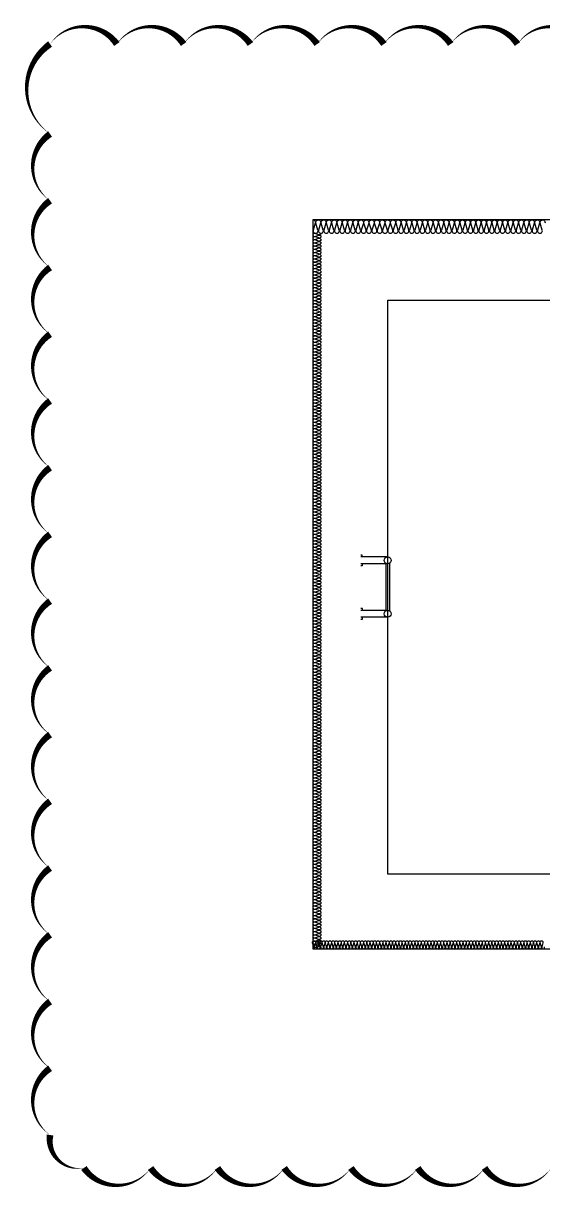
# Model space of a CAD drawing. Header units: millimetres. Extents: x 87841 to 185159, y 39599 to 152003.
# Drawn here: x 168525 to 172414, y 141847 to 150579 of the extents above; entities that cross this region are included whole.
import ezdxf

# ---------------------------------------------------------------- set-up
doc = ezdxf.new("R2010")
doc.units = ezdxf.units.MM
doc.header["$LTSCALE"] = 300
for name, color, linetype in [('ISL', 251, 'Continuous'), ('철제사다리', 6, 'Continuous'), ('트랜치', 8, 'Continuous')]:
    doc.layers.add(name, color=color, linetype=linetype)
doc.layers.add('NOPLOT', color=191, linetype='Continuous', plot=False)

msp = doc.modelspace()

# ---------------------------------------------------------------- linework, layer by layer
at = {"layer": 'ISL', "elevation": 0}
msp.add_lwpolyline([(170693.6, 143645), (177453.6, 143645), (177453.6, 149105), (170693.6, 149105)], close=True, dxfattribs=at)
for points in [[(170693.6, 149105, -0.509267), (170711.3, 149080.8), (170695.9, 149029.3, 1.372593), (170731.3, 149029.3), (170715.9, 149080.8, -0.509267), (170733.6, 149105, -0.509267), (170751.3, 149080.8), (170735.9, 149029.3, 1.372593), (170771.3, 149029.3), (170755.9, 149080.8, -0.509267), (170773.6, 149105, -0.509267), (170791.3, 149080.8), (170775.9, 149029.3, 1.372593), (170811.3, 149029.3), (170795.9, 149080.8, -0.509267), (170813.6, 149105, -0.509267), (170831.3, 149080.8), (170815.9, 149029.3, 1.372593), (170851.3, 149029.3), (170835.9, 149080.8, -0.509267), (170853.6, 149105, -0.509267), (170871.3, 149080.8), (170855.9, 149029.3, 1.372593), (170891.3, 149029.3), (170875.9, 149080.8, -0.509267), (170893.6, 149105, -0.509267), (170911.3, 149080.8), (170895.9, 149029.3, 1.372593), (170931.3, 149029.3), (170915.9, 149080.8, -0.509267), (170933.6, 149105, -0.509267), (170951.3, 149080.8), (170935.9, 149029.3, 1.372593), (170971.3, 149029.3), (170955.9, 149080.8, -0.509267), (170973.6, 149105, -0.509267), (170991.3, 149080.8), (170975.9, 149029.3, 1.372593), (171011.3, 149029.3), (170995.9, 149080.8, -0.509267), (171013.6, 149105, -0.509267), (171031.3, 149080.8), (171015.9, 149029.3, 1.372593), (171051.3, 149029.3), (171035.9, 149080.8, -0.509267), (171053.6, 149105, -0.509267), (171071.3, 149080.8), (171055.9, 149029.3, 1.372593), (171091.3, 149029.3), (171075.9, 149080.8, -0.509267), (171093.6, 149105, -0.509267), (171111.3, 149080.8), (171095.9, 149029.3, 1.372593), (171131.3, 149029.3), (171115.9, 149080.8, -0.509267), (171133.6, 149105, -0.509267), (171151.3, 149080.8), (171135.9, 149029.3, 1.372593), (171171.3, 149029.3), (171155.9, 149080.8, -0.509267), (171173.6, 149105, -0.509267), (171191.3, 149080.8), (171175.9, 149029.3, 1.372593), (171211.3, 149029.3), (171195.9, 149080.8, -0.509267), (171213.6, 149105, -0.509267), (171231.3, 149080.8), (171215.9, 149029.3, 1.372593), (171251.3, 149029.3), (171235.9, 149080.8, -0.509267), (171253.6, 149105, -0.509267), (171271.3, 149080.8), (171255.9, 149029.3, 1.372593), (171291.3, 149029.3), (171275.9, 149080.8, -0.509267), (171293.6, 149105, -0.509267), (171311.3, 149080.8), (171295.9, 149029.3, 1.372593), (171331.3, 149029.3), (171315.9, 149080.8, -0.509267), (171333.6, 149105, -0.509267), (171351.3, 149080.8), (171335.9, 149029.3, 1.372593), (171371.3, 149029.3), (171355.9, 149080.8, -0.509267), (171373.6, 149105, -0.509267), (171391.3, 149080.8), (171375.9, 149029.3, 1.372593), (171411.3, 149029.3), (171395.9, 149080.8, -0.509267), (171413.6, 149105, -0.509267), (171431.3, 149080.8), (171415.9, 149029.3, 1.372593), (171451.3, 149029.3), (171435.9, 149080.8, -0.509267), (171453.6, 149105, -0.509267), (171471.3, 149080.8), (171455.9, 149029.3, 1.372593), (171491.3, 149029.3), (171475.9, 149080.8, -0.509267), (171493.6, 149105, -0.509267), (171511.3, 149080.8), (171495.9, 149029.3, 1.372593), (171531.3, 149029.3), (171515.9, 149080.8, -0.509267), (171533.6, 149105, -0.509267), (171551.3, 149080.8), (171535.9, 149029.3, 1.372593), (171571.3, 149029.3), (171555.9, 149080.8, -0.509267), (171573.6, 149105, -0.509267), (171591.3, 149080.8), (171575.9, 149029.3, 1.372593), (171611.3, 149029.3), (171595.9, 149080.8, -0.509267), (171613.6, 149105, -0.509267), (171631.3, 149080.8), (171615.9, 149029.3, 1.372593), (171651.3, 149029.3), (171635.9, 149080.8, -0.509267), (171653.6, 149105, -0.509267), (171671.3, 149080.8), (171655.9, 149029.3, 1.372593), (171691.3, 149029.3), (171675.9, 149080.8, -0.509267), (171693.6, 149105, -0.509267), (171711.3, 149080.8), (171695.9, 149029.3, 1.372593), (171731.3, 149029.3), (171715.9, 149080.8, -0.509267), (171733.6, 149105, -0.509267), (171751.3, 149080.8), (171735.9, 149029.3, 1.372593), (171771.3, 149029.3), (171755.9, 149080.8, -0.509267), (171773.6, 149105, -0.509267), (171791.3, 149080.8), (171775.9, 149029.3, 1.372593), (171811.3, 149029.3), (171795.9, 149080.8, -0.509267), (171813.6, 149105, -0.509267), (171831.3, 149080.8), (171815.9, 149029.3, 1.372593), (171851.3, 149029.3), (171835.9, 149080.8, -0.509267), (171853.6, 149105, -0.509267), (171871.3, 149080.8), (171855.9, 149029.3, 1.372593), (171891.3, 149029.3), (171875.9, 149080.8, -0.509267), (171893.6, 149105, -0.509267), (171911.3, 149080.8), (171895.9, 149029.3, 1.372593), (171931.3, 149029.3), (171915.9, 149080.8, -0.509267), (171933.6, 149105, -0.509267), (171951.3, 149080.8), (171935.9, 149029.3, 1.372593), (171971.3, 149029.3), (171955.9, 149080.8, -0.509267), (171973.6, 149105, -0.509267), (171991.3, 149080.8), (171975.9, 149029.3, 1.372593), (172011.3, 149029.3), (171995.9, 149080.8, -0.509267), (172013.6, 149105, -0.509267), (172031.3, 149080.8), (172015.9, 149029.3, 1.372593), (172051.3, 149029.3), (172035.9, 149080.8, -0.509267), (172053.6, 149105, -0.509267), (172071.3, 149080.8), (172055.9, 149029.3, 1.372593), (172091.3, 149029.3), (172075.9, 149080.8, -0.509267), (172093.6, 149105, -0.509267), (172111.3, 149080.8), (172095.9, 149029.3, 1.372593), (172131.3, 149029.3), (172115.9, 149080.8, -0.509267), (172133.6, 149105, -0.509267), (172151.3, 149080.8), (172135.9, 149029.3, 1.372593), (172171.3, 149029.3), (172155.9, 149080.8, -0.509267), (172173.6, 149105, -0.509267), (172191.3, 149080.8), (172175.9, 149029.3, 1.372593), (172211.3, 149029.3), (172195.9, 149080.8, -0.509267), (172213.6, 149105, -0.509267), (172231.3, 149080.8), (172215.9, 149029.3, 1.372593), (172251.3, 149029.3), (172235.9, 149080.8, -0.509267), (172253.6, 149105, -0.509267), (172271.3, 149080.8), (172255.9, 149029.3, 1.372593), (172291.3, 149029.3), (172275.9, 149080.8, -0.509267), (172293.6, 149105, -0.509267), (172311.3, 149080.8), (172295.9, 149029.3, 1.372593), (172331.3, 149029.3), (172315.9, 149080.8, -0.509267), (172333.6, 149105, -0.509267), (172351.3, 149080.8), (172335.9, 149029.3, 1.372593), (172371.3, 149029.3), (172355.9, 149080.8, -0.509267), (172373.6, 149105, -0.509267), (172391.3, 149080.8), (172375.9, 149029.3, 1.372593), (172411.3, 149029.3), (172395.9, 149080.8, -0.509267), (172413.6, 149105, -0.509267), (172431.3, 149080.8)], [(170753.6, 149005, -0.509267), (170739, 148994.4), (170708.1, 149003.6, 1.372593), (170708.1, 148982.4), (170739, 148991.6, -0.509267), (170753.6, 148981, -0.509267), (170739, 148970.4), (170708.1, 148979.6, 1.372593), (170708.1, 148958.4), (170739, 148967.6, -0.509267), (170753.6, 148957, -0.509267), (170739, 148946.4), (170708.1, 148955.6, 1.372593), (170708.1, 148934.4), (170739, 148943.6, -0.509267), (170753.6, 148933, -0.509267), (170739, 148922.4), (170708.1, 148931.6, 1.372593), (170708.1, 148910.4), (170739, 148919.6, -0.509267), (170753.6, 148909, -0.509267), (170739, 148898.4), (170708.1, 148907.6, 1.372593), (170708.1, 148886.4), (170739, 148895.6, -0.509267), (170753.6, 148885, -0.509267), (170739, 148874.4), (170708.1, 148883.6, 1.372593), (170708.1, 148862.4), (170739, 148871.6, -0.509267), (170753.6, 148861, -0.509267), (170739, 148850.4), (170708.1, 148859.6, 1.372593), (170708.1, 148838.4), (170739, 148847.6, -0.509267), (170753.6, 148837, -0.509267), (170739, 148826.4), (170708.1, 148835.6, 1.372593), (170708.1, 148814.4), (170739, 148823.6, -0.509267), (170753.6, 148813, -0.509267), (170739, 148802.4), (170708.1, 148811.6, 1.372593), (170708.1, 148790.4), (170739, 148799.6, -0.509267), (170753.6, 148789, -0.509267), (170739, 148778.4), (170708.1, 148787.6, 1.372593), (170708.1, 148766.4), (170739, 148775.6, -0.509267), (170753.6, 148765, -0.509267), (170739, 148754.4), (170708.1, 148763.6, 1.372593), (170708.1, 148742.4), (170739, 148751.6, -0.509267), (170753.6, 148741, -0.509267), (170739, 148730.4), (170708.1, 148739.6, 1.372593), (170708.1, 148718.4), (170739, 148727.6, -0.509267), (170753.6, 148717, -0.509267), (170739, 148706.4), (170708.1, 148715.6, 1.372593), (170708.1, 148694.4), (170739, 148703.6, -0.509267), (170753.6, 148693, -0.509267), (170739, 148682.4), (170708.1, 148691.6, 1.372593), (170708.1, 148670.4), (170739, 148679.6, -0.509267), (170753.6, 148669, -0.509267), (170739, 148658.4), (170708.1, 148667.6, 1.372593), (170708.1, 148646.4), (170739, 148655.6, -0.509267), (170753.6, 148645, -0.509267), (170739, 148634.4), (170708.1, 148643.6, 1.372593), (170708.1, 148622.4), (170739, 148631.6, -0.509267), (170753.6, 148621, -0.509267), (170739, 148610.4), (170708.1, 148619.6, 1.372593), (170708.1, 148598.4), (170739, 148607.6, -0.509267), (170753.6, 148597, -0.509267), (170739, 148586.4), (170708.1, 148595.6, 1.372593), (170708.1, 148574.4), (170739, 148583.6, -0.509267), (170753.6, 148573, -0.509267), (170739, 148562.4), (170708.1, 148571.6, 1.372593), (170708.1, 148550.4), (170739, 148559.6, -0.509267), (170753.6, 148549, -0.509267), (170739, 148538.4), (170708.1, 148547.6, 1.372593), (170708.1, 148526.4), (170739, 148535.6, -0.509267), (170753.6, 148525, -0.509267), (170739, 148514.4), (170708.1, 148523.6, 1.372593), (170708.1, 148502.4), (170739, 148511.6, -0.509267), (170753.6, 148501, -0.509267), (170739, 148490.4), (170708.1, 148499.6, 1.372593), (170708.1, 148478.4), (170739, 148487.6, -0.509267), (170753.6, 148477, -0.509267), (170739, 148466.4), (170708.1, 148475.6, 1.372593), (170708.1, 148454.4), (170739, 148463.6, -0.509267), (170753.6, 148453, -0.509267), (170739, 148442.4), (170708.1, 148451.6, 1.372593), (170708.1, 148430.4), (170739, 148439.6, -0.509267), (170753.6, 148429, -0.509267), (170739, 148418.4), (170708.1, 148427.6, 1.372593), (170708.1, 148406.4), (170739, 148415.6, -0.509267), (170753.6, 148405, -0.509267), (170739, 148394.4), (170708.1, 148403.6, 1.372593), (170708.1, 148382.4), (170739, 148391.6, -0.509267), (170753.6, 148381, -0.509267), (170739, 148370.4), (170708.1, 148379.6, 1.372593), (170708.1, 148358.4), (170739, 148367.6, -0.509267), (170753.6, 148357, -0.509267), (170739, 148346.4), (170708.1, 148355.6, 1.372593), (170708.1, 148334.4), (170739, 148343.6, -0.509267), (170753.6, 148333, -0.509267), (170739, 148322.4), (170708.1, 148331.6, 1.372593), (170708.1, 148310.4), (170739, 148319.6, -0.509267), (170753.6, 148309, -0.509267), (170739, 148298.4), (170708.1, 148307.6, 1.372593), (170708.1, 148286.4), (170739, 148295.6, -0.509267), (170753.6, 148285, -0.509267), (170739, 148274.4), (170708.1, 148283.6, 1.372593), (170708.1, 148262.4), (170739, 148271.6, -0.509267), (170753.6, 148261, -0.509267), (170739, 148250.4), (170708.1, 148259.6, 1.372593), (170708.1, 148238.4), (170739, 148247.6, -0.509267), (170753.6, 148237, -0.509267), (170739, 148226.4), (170708.1, 148235.6, 1.372593), (170708.1, 148214.4), (170739, 148223.6, -0.509267), (170753.6, 148213, -0.509267), (170739, 148202.4), (170708.1, 148211.6, 1.372593), (170708.1, 148190.4), (170739, 148199.6, -0.509267), (170753.6, 148189, -0.509267), (170739, 148178.4), (170708.1, 148187.6, 1.372593), (170708.1, 148166.4), (170739, 148175.6, -0.509267), (170753.6, 148165, -0.509267), (170739, 148154.4), (170708.1, 148163.6, 1.372593), (170708.1, 148142.4), (170739, 148151.6, -0.509267), (170753.6, 148141, -0.509267), (170739, 148130.4), (170708.1, 148139.6, 1.372593), (170708.1, 148118.4), (170739, 148127.6, -0.509267), (170753.6, 148117, -0.509267), (170739, 148106.4), (170708.1, 148115.6, 1.372593), (170708.1, 148094.4), (170739, 148103.6, -0.509267), (170753.6, 148093, -0.509267), (170739, 148082.4), (170708.1, 148091.6, 1.372593), (170708.1, 148070.4), (170739, 148079.6, -0.509267), (170753.6, 148069, -0.509267), (170739, 148058.4), (170708.1, 148067.6, 1.372593), (170708.1, 148046.4), (170739, 148055.6, -0.509267), (170753.6, 148045, -0.509267), (170739, 148034.4), (170708.1, 148043.6, 1.372593), (170708.1, 148022.4), (170739, 148031.6, -0.509267), (170753.6, 148021, -0.509267), (170739, 148010.4), (170708.1, 148019.6, 1.372593), (170708.1, 147998.4), (170739, 148007.6, -0.509267), (170753.6, 147997, -0.509267), (170739, 147986.4), (170708.1, 147995.6, 1.372593), (170708.1, 147974.4), (170739, 147983.6, -0.509267), (170753.6, 147973, -0.509267), (170739, 147962.4), (170708.1, 147971.6, 1.372593), (170708.1, 147950.4), (170739, 147959.6, -0.509267), (170753.6, 147949, -0.509267), (170739, 147938.4), (170708.1, 147947.6, 1.372593), (170708.1, 147926.4), (170739, 147935.6, -0.509267), (170753.6, 147925, -0.509267), (170739, 147914.4), (170708.1, 147923.6, 1.372593), (170708.1, 147902.4), (170739, 147911.6, -0.509267), (170753.6, 147901, -0.509267), (170739, 147890.4), (170708.1, 147899.6, 1.372593), (170708.1, 147878.4), (170739, 147887.6, -0.509267), (170753.6, 147877, -0.509267), (170739, 147866.4), (170708.1, 147875.6, 1.372593), (170708.1, 147854.4), (170739, 147863.6, -0.509267), (170753.6, 147853, -0.509267), (170739, 147842.4), (170708.1, 147851.6, 1.372593), (170708.1, 147830.4), (170739, 147839.6, -0.509267), (170753.6, 147829, -0.509267), (170739, 147818.4), (170708.1, 147827.6, 1.372593), (170708.1, 147806.4), (170739, 147815.6, -0.509267), (170753.6, 147805, -0.509267), (170739, 147794.4), (170708.1, 147803.6, 1.372593), (170708.1, 147782.4), (170739, 147791.6, -0.509267), (170753.6, 147781, -0.509267), (170739, 147770.4), (170708.1, 147779.6, 1.372593), (170708.1, 147758.4), (170739, 147767.6, -0.509267), (170753.6, 147757, -0.509267), (170739, 147746.4), (170708.1, 147755.6, 1.372593), (170708.1, 147734.4), (170739, 147743.6, -0.509267), (170753.6, 147733, -0.509267), (170739, 147722.4), (170708.1, 147731.6, 1.372593), (170708.1, 147710.4), (170739, 147719.6, -0.509267), (170753.6, 147709, -0.509267), (170739, 147698.4), (170708.1, 147707.6, 1.372593), (170708.1, 147686.4), (170739, 147695.6, -0.509267), (170753.6, 147685, -0.509267), (170739, 147674.4), (170708.1, 147683.6, 1.372593), (170708.1, 147662.4), (170739, 147671.6, -0.509267), (170753.6, 147661, -0.509267), (170739, 147650.4), (170708.1, 147659.6, 1.372593), (170708.1, 147638.4), (170739, 147647.6, -0.509267), (170753.6, 147637, -0.509267), (170739, 147626.4), (170708.1, 147635.6, 1.372593), (170708.1, 147614.4), (170739, 147623.6, -0.509267), (170753.6, 147613, -0.509267), (170739, 147602.4), (170708.1, 147611.6, 1.372593), (170708.1, 147590.4), (170739, 147599.6, -0.509267), (170753.6, 147589, -0.509267), (170739, 147578.4), (170708.1, 147587.6, 1.372593), (170708.1, 147566.4), (170739, 147575.6, -0.509267), (170753.6, 147565, -0.509267), (170739, 147554.4), (170708.1, 147563.6, 1.372593), (170708.1, 147542.4), (170739, 147551.6, -0.509267), (170753.6, 147541, -0.509267), (170739, 147530.4), (170708.1, 147539.6, 1.372593), (170708.1, 147518.4), (170739, 147527.6, -0.509267), (170753.6, 147517, -0.509267), (170739, 147506.4), (170708.1, 147515.6, 1.372593), (170708.1, 147494.4), (170739, 147503.6, -0.509267), (170753.6, 147493, -0.509267), (170739, 147482.4), (170708.1, 147491.6, 1.372593), (170708.1, 147470.4), (170739, 147479.6, -0.509267), (170753.6, 147469, -0.509267), (170739, 147458.4), (170708.1, 147467.6, 1.372593), (170708.1, 147446.4), (170739, 147455.6, -0.509267), (170753.6, 147445, -0.509267), (170739, 147434.4), (170708.1, 147443.6, 1.372593), (170708.1, 147422.4), (170739, 147431.6, -0.509267), (170753.6, 147421, -0.509267), (170739, 147410.4), (170708.1, 147419.6, 1.372593), (170708.1, 147398.4), (170739, 147407.6, -0.509267), (170753.6, 147397, -0.509267), (170739, 147386.4), (170708.1, 147395.6, 1.372593), (170708.1, 147374.4), (170739, 147383.6, -0.509267), (170753.6, 147373, -0.509267), (170739, 147362.4), (170708.1, 147371.6, 1.372593), (170708.1, 147350.4), (170739, 147359.6, -0.509267), (170753.6, 147349, -0.509267), (170739, 147338.4), (170708.1, 147347.6, 1.372593), (170708.1, 147326.4), (170739, 147335.6, -0.509267), (170753.6, 147325, -0.509267), (170739, 147314.4), (170708.1, 147323.6, 1.372593), (170708.1, 147302.4), (170739, 147311.6, -0.509267), (170753.6, 147301, -0.509267), (170739, 147290.4), (170708.1, 147299.6, 1.372593), (170708.1, 147278.4), (170739, 147287.6, -0.509267), (170753.6, 147277, -0.509267), (170739, 147266.4), (170708.1, 147275.6, 1.372593), (170708.1, 147254.4), (170739, 147263.6, -0.509267), (170753.6, 147253, -0.509267), (170739, 147242.4), (170708.1, 147251.6, 1.372593), (170708.1, 147230.4), (170739, 147239.6, -0.509267), (170753.6, 147229, -0.509267), (170739, 147218.4), (170708.1, 147227.6, 1.372593), (170708.1, 147206.4), (170739, 147215.6, -0.509267), (170753.6, 147205, -0.509267), (170739, 147194.4), (170708.1, 147203.6, 1.372593), (170708.1, 147182.4), (170739, 147191.6, -0.509267), (170753.6, 147181, -0.509267), (170739, 147170.4), (170708.1, 147179.6, 1.372593), (170708.1, 147158.4), (170739, 147167.6, -0.509267), (170753.6, 147157, -0.509267), (170739, 147146.4), (170708.1, 147155.6, 1.372593), (170708.1, 147134.4), (170739, 147143.6, -0.509267), (170753.6, 147133, -0.509267), (170739, 147122.4), (170708.1, 147131.6, 1.372593), (170708.1, 147110.4), (170739, 147119.6, -0.509267), (170753.6, 147109, -0.509267), (170739, 147098.4), (170708.1, 147107.6, 1.372593), (170708.1, 147086.4), (170739, 147095.6, -0.509267), (170753.6, 147085, -0.509267), (170739, 147074.4), (170708.1, 147083.6, 1.372593), (170708.1, 147062.4), (170739, 147071.6, -0.509267), (170753.6, 147061, -0.509267), (170739, 147050.4), (170708.1, 147059.6, 1.372593), (170708.1, 147038.4), (170739, 147047.6, -0.509267), (170753.6, 147037, -0.509267), (170739, 147026.4), (170708.1, 147035.6, 1.372593), (170708.1, 147014.4), (170739, 147023.6, -0.509267), (170753.6, 147013, -0.509267), (170739, 147002.4), (170708.1, 147011.6, 1.372593), (170708.1, 146990.4), (170739, 146999.6, -0.509267), (170753.6, 146989, -0.509267), (170739, 146978.4), (170708.1, 146987.6, 1.372593), (170708.1, 146966.4), (170739, 146975.6, -0.509267), (170753.6, 146965, -0.509267), (170739, 146954.4), (170708.1, 146963.6, 1.372593), (170708.1, 146942.4), (170739, 146951.6, -0.509267), (170753.6, 146941, -0.509267), (170739, 146930.4), (170708.1, 146939.6, 1.372593), (170708.1, 146918.4), (170739, 146927.6, -0.509267), (170753.6, 146917, -0.509267), (170739, 146906.4), (170708.1, 146915.6, 1.372593), (170708.1, 146894.4), (170739, 146903.6, -0.509267), (170753.6, 146893, -0.509267), (170739, 146882.4), (170708.1, 146891.6, 1.372593), (170708.1, 146870.4), (170739, 146879.6, -0.509267), (170753.6, 146869, -0.509267), (170739, 146858.4), (170708.1, 146867.6, 1.372593), (170708.1, 146846.4), (170739, 146855.6, -0.509267), (170753.6, 146845, -0.509267), (170739, 146834.4), (170708.1, 146843.6, 1.372593), (170708.1, 146822.4), (170739, 146831.6, -0.509267), (170753.6, 146821, -0.509267), (170739, 146810.4), (170708.1, 146819.6, 1.372593), (170708.1, 146798.4), (170739, 146807.6, -0.509267), (170753.6, 146797, -0.509267), (170739, 146786.4), (170708.1, 146795.6, 1.372593), (170708.1, 146774.4), (170739, 146783.6, -0.509267), (170753.6, 146773, -0.509267), (170739, 146762.4), (170708.1, 146771.6, 1.372593), (170708.1, 146750.4), (170739, 146759.6, -0.509267), (170753.6, 146749, -0.509267), (170739, 146738.4), (170708.1, 146747.6, 1.372593), (170708.1, 146726.4), (170739, 146735.6, -0.509267), (170753.6, 146725, -0.509267), (170739, 146714.4), (170708.1, 146723.6, 1.372593), (170708.1, 146702.4), (170739, 146711.6, -0.509267), (170753.6, 146701, -0.509267), (170739, 146690.4), (170708.1, 146699.6, 1.372593), (170708.1, 146678.4), (170739, 146687.6, -0.509267), (170753.6, 146677, -0.509267), (170739, 146666.4), (170708.1, 146675.6, 1.372593), (170708.1, 146654.4), (170739, 146663.6, -0.509267), (170753.6, 146653, -0.509267), (170739, 146642.4), (170708.1, 146651.6, 1.372593), (170708.1, 146630.4), (170739, 146639.6, -0.509267), (170753.6, 146629, -0.509267), (170739, 146618.4), (170708.1, 146627.6, 1.372593), (170708.1, 146606.4), (170739, 146615.6, -0.509267), (170753.6, 146605, -0.509267), (170739, 146594.4), (170708.1, 146603.6, 1.372593), (170708.1, 146582.4), (170739, 146591.6, -0.509267), (170753.6, 146581, -0.509267), (170739, 146570.4), (170708.1, 146579.6, 1.372593), (170708.1, 146558.4), (170739, 146567.6, -0.509267), (170753.6, 146557, -0.509267), (170739, 146546.4), (170708.1, 146555.6, 1.372593), (170708.1, 146534.4), (170739, 146543.6, -0.509267), (170753.6, 146533, -0.509267), (170739, 146522.4), (170708.1, 146531.6, 1.372593), (170708.1, 146510.4), (170739, 146519.6, -0.509267), (170753.6, 146509, -0.509267), (170739, 146498.4), (170708.1, 146507.6, 1.372593), (170708.1, 146486.4), (170739, 146495.6, -0.509267), (170753.6, 146485, -0.509267), (170739, 146474.4), (170708.1, 146483.6, 1.372593), (170708.1, 146462.4), (170739, 146471.6, -0.509267), (170753.6, 146461, -0.509267), (170739, 146450.4), (170708.1, 146459.6, 1.372593), (170708.1, 146438.4), (170739, 146447.6, -0.509267), (170753.6, 146437, -0.509267), (170739, 146426.4), (170708.1, 146435.6, 1.372593), (170708.1, 146414.4), (170739, 146423.6, -0.509267), (170753.6, 146413, -0.509267), (170739, 146402.4), (170708.1, 146411.6, 1.372593), (170708.1, 146390.4), (170739, 146399.6, -0.509267), (170753.6, 146389, -0.509267), (170739, 146378.4), (170708.1, 146387.6, 1.372593), (170708.1, 146366.4), (170739, 146375.6, -0.509267), (170753.6, 146365, -0.509267), (170739, 146354.4), (170708.1, 146363.6, 1.372593), (170708.1, 146342.4), (170739, 146351.6, -0.509267), (170753.6, 146341, -0.509267), (170739, 146330.4), (170708.1, 146339.6, 1.372593), (170708.1, 146318.4), (170739, 146327.6, -0.509267), (170753.6, 146317, -0.509267), (170739, 146306.4), (170708.1, 146315.6, 1.372593), (170708.1, 146294.4), (170739, 146303.6, -0.509267), (170753.6, 146293, -0.509267), (170739, 146282.4), (170708.1, 146291.6, 1.372593), (170708.1, 146270.4), (170739, 146279.6, -0.509267), (170753.6, 146269, -0.509267), (170739, 146258.4), (170708.1, 146267.6, 1.372593), (170708.1, 146246.4), (170739, 146255.6, -0.509267), (170753.6, 146245, -0.509267), (170739, 146234.4), (170708.1, 146243.6, 1.372593), (170708.1, 146222.4), (170739, 146231.6, -0.509267), (170753.6, 146221, -0.509267), (170739, 146210.4), (170708.1, 146219.6, 1.372593), (170708.1, 146198.4), (170739, 146207.6, -0.509267), (170753.6, 146197, -0.509267), (170739, 146186.4), (170708.1, 146195.6, 1.372593), (170708.1, 146174.4), (170739, 146183.6, -0.509267), (170753.6, 146173, -0.509267), (170739, 146162.4), (170708.1, 146171.6, 1.372593), (170708.1, 146150.4), (170739, 146159.6, -0.509267), (170753.6, 146149, -0.509267), (170739, 146138.4), (170708.1, 146147.6, 1.372593), (170708.1, 146126.4), (170739, 146135.6, -0.509267), (170753.6, 146125, -0.509267), (170739, 146114.4), (170708.1, 146123.6, 1.372593), (170708.1, 146102.4), (170739, 146111.6, -0.509267), (170753.6, 146101, -0.509267), (170739, 146090.4), (170708.1, 146099.6, 1.372593), (170708.1, 146078.4), (170739, 146087.6, -0.509267), (170753.6, 146077, -0.509267), (170739, 146066.4), (170708.1, 146075.6, 1.372593), (170708.1, 146054.4), (170739, 146063.6, -0.509267), (170753.6, 146053, -0.509267), (170739, 146042.4), (170708.1, 146051.6, 1.372593), (170708.1, 146030.4), (170739, 146039.6, -0.509267), (170753.6, 146029, -0.509267), (170739, 146018.4), (170708.1, 146027.6, 1.372593), (170708.1, 146006.4), (170739, 146015.6, -0.509267), (170753.6, 146005, -0.509267), (170739, 145994.4), (170708.1, 146003.6, 1.372593), (170708.1, 145982.4), (170739, 145991.6, -0.509267), (170753.6, 145981, -0.509267), (170739, 145970.4), (170708.1, 145979.6, 1.372593), (170708.1, 145958.4), (170739, 145967.6, -0.509267), (170753.6, 145957, -0.509267), (170739, 145946.4), (170708.1, 145955.6, 1.372593), (170708.1, 145934.4), (170739, 145943.6, -0.509267), (170753.6, 145933, -0.509267), (170739, 145922.4), (170708.1, 145931.6, 1.372593), (170708.1, 145910.4), (170739, 145919.6, -0.509267), (170753.6, 145909, -0.509267), (170739, 145898.4), (170708.1, 145907.6, 1.372593), (170708.1, 145886.4), (170739, 145895.6, -0.509267), (170753.6, 145885, -0.509267), (170739, 145874.4), (170708.1, 145883.6, 1.372593), (170708.1, 145862.4), (170739, 145871.6, -0.509267), (170753.6, 145861, -0.509267), (170739, 145850.4), (170708.1, 145859.6, 1.372593), (170708.1, 145838.4), (170739, 145847.6, -0.509267), (170753.6, 145837, -0.509267), (170739, 145826.4), (170708.1, 145835.6, 1.372593), (170708.1, 145814.4), (170739, 145823.6, -0.509267), (170753.6, 145813, -0.509267), (170739, 145802.4), (170708.1, 145811.6, 1.372593), (170708.1, 145790.4), (170739, 145799.6, -0.509267), (170753.6, 145789, -0.509267), (170739, 145778.4), (170708.1, 145787.6, 1.372593), (170708.1, 145766.4), (170739, 145775.6, -0.509267), (170753.6, 145765, -0.509267), (170739, 145754.4), (170708.1, 145763.6, 1.372593), (170708.1, 145742.4), (170739, 145751.6, -0.509267), (170753.6, 145741, -0.509267), (170739, 145730.4), (170708.1, 145739.6, 1.372593), (170708.1, 145718.4), (170739, 145727.6, -0.509267), (170753.6, 145717, -0.509267), (170739, 145706.4), (170708.1, 145715.6, 1.372593), (170708.1, 145694.4), (170739, 145703.6, -0.509267), (170753.6, 145693, -0.509267), (170739, 145682.4), (170708.1, 145691.6, 1.372593), (170708.1, 145670.4), (170739, 145679.6, -0.509267), (170753.6, 145669, -0.509267), (170739, 145658.4), (170708.1, 145667.6, 1.372593), (170708.1, 145646.4), (170739, 145655.6, -0.509267), (170753.6, 145645, -0.509267), (170739, 145634.4), (170708.1, 145643.6, 1.372593), (170708.1, 145622.4), (170739, 145631.6, -0.509267), (170753.6, 145621, -0.509267), (170739, 145610.4), (170708.1, 145619.6, 1.372593), (170708.1, 145598.4), (170739, 145607.6, -0.509267), (170753.6, 145597, -0.509267), (170739, 145586.4), (170708.1, 145595.6, 1.372593), (170708.1, 145574.4), (170739, 145583.6, -0.509267), (170753.6, 145573, -0.509267), (170739, 145562.4), (170708.1, 145571.6, 1.372593), (170708.1, 145550.4), (170739, 145559.6, -0.509267), (170753.6, 145549, -0.509267), (170739, 145538.4), (170708.1, 145547.6, 1.372593), (170708.1, 145526.4), (170739, 145535.6, -0.509267), (170753.6, 145525, -0.509267), (170739, 145514.4), (170708.1, 145523.6, 1.372593), (170708.1, 145502.4), (170739, 145511.6, -0.509267), (170753.6, 145501, -0.509267), (170739, 145490.4), (170708.1, 145499.6, 1.372593), (170708.1, 145478.4), (170739, 145487.6, -0.509267), (170753.6, 145477, -0.509267), (170739, 145466.4), (170708.1, 145475.6, 1.372593), (170708.1, 145454.4), (170739, 145463.6, -0.509267), (170753.6, 145453, -0.509267), (170739, 145442.4), (170708.1, 145451.6, 1.372593), (170708.1, 145430.4), (170739, 145439.6, -0.509267), (170753.6, 145429, -0.509267), (170739, 145418.4), (170708.1, 145427.6, 1.372593), (170708.1, 145406.4), (170739, 145415.6, -0.509267), (170753.6, 145405, -0.509267), (170739, 145394.4), (170708.1, 145403.6, 1.372593), (170708.1, 145382.4), (170739, 145391.6, -0.509267), (170753.6, 145381, -0.509267), (170739, 145370.4), (170708.1, 145379.6, 1.372593), (170708.1, 145358.4), (170739, 145367.6, -0.509267), (170753.6, 145357, -0.509267), (170739, 145346.4), (170708.1, 145355.6, 1.372593), (170708.1, 145334.4), (170739, 145343.6, -0.509267), (170753.6, 145333, -0.509267), (170739, 145322.4), (170708.1, 145331.6, 1.372593), (170708.1, 145310.4), (170739, 145319.6, -0.509267), (170753.6, 145309, -0.509267), (170739, 145298.4), (170708.1, 145307.6, 1.372593), (170708.1, 145286.4), (170739, 145295.6, -0.509267), (170753.6, 145285, -0.509267), (170739, 145274.4), (170708.1, 145283.6, 1.372593), (170708.1, 145262.4), (170739, 145271.6, -0.509267), (170753.6, 145261, -0.509267), (170739, 145250.4), (170708.1, 145259.6, 1.372593), (170708.1, 145238.4), (170739, 145247.6, -0.509267), (170753.6, 145237, -0.509267), (170739, 145226.4), (170708.1, 145235.6, 1.372593), (170708.1, 145214.4), (170739, 145223.6, -0.509267), (170753.6, 145213, -0.509267), (170739, 145202.4), (170708.1, 145211.6, 1.372593), (170708.1, 145190.4), (170739, 145199.6, -0.509267), (170753.6, 145189, -0.509267), (170739, 145178.4), (170708.1, 145187.6, 1.372593), (170708.1, 145166.4), (170739, 145175.6, -0.509267), (170753.6, 145165, -0.509267), (170739, 145154.4), (170708.1, 145163.6, 1.372593), (170708.1, 145142.4), (170739, 145151.6, -0.509267), (170753.6, 145141, -0.509267), (170739, 145130.4), (170708.1, 145139.6, 1.372593), (170708.1, 145118.4), (170739, 145127.6, -0.509267), (170753.6, 145117, -0.509267), (170739, 145106.4), (170708.1, 145115.6, 1.372593), (170708.1, 145094.4), (170739, 145103.6, -0.509267), (170753.6, 145093, -0.509267), (170739, 145082.4), (170708.1, 145091.6, 1.372593), (170708.1, 145070.4), (170739, 145079.6, -0.509267), (170753.6, 145069, -0.509267), (170739, 145058.4), (170708.1, 145067.6, 1.372593), (170708.1, 145046.4), (170739, 145055.6, -0.509267), (170753.6, 145045, -0.509267), (170739, 145034.4), (170708.1, 145043.6, 1.372593), (170708.1, 145022.4), (170739, 145031.6, -0.509267), (170753.6, 145021, -0.509267), (170739, 145010.4), (170708.1, 145019.6, 1.372593), (170708.1, 144998.4), (170739, 145007.6, -0.509267), (170753.6, 144997, -0.509267), (170739, 144986.4), (170708.1, 144995.6, 1.372593), (170708.1, 144974.4), (170739, 144983.6, -0.509267), (170753.6, 144973, -0.509267), (170739, 144962.4), (170708.1, 144971.6, 1.372593), (170708.1, 144950.4), (170739, 144959.6, -0.509267), (170753.6, 144949, -0.509267), (170739, 144938.4), (170708.1, 144947.6, 1.372593), (170708.1, 144926.4), (170739, 144935.6, -0.509267), (170753.6, 144925, -0.509267), (170739, 144914.4), (170708.1, 144923.6, 1.372593), (170708.1, 144902.4), (170739, 144911.6, -0.509267), (170753.6, 144901, -0.509267), (170739, 144890.4), (170708.1, 144899.6, 1.372593), (170708.1, 144878.4), (170739, 144887.6, -0.509267), (170753.6, 144877, -0.509267), (170739, 144866.4), (170708.1, 144875.6, 1.372593), (170708.1, 144854.4), (170739, 144863.6, -0.509267), (170753.6, 144853, -0.509267), (170739, 144842.4), (170708.1, 144851.6, 1.372593), (170708.1, 144830.4), (170739, 144839.6, -0.509267), (170753.6, 144829, -0.509267), (170739, 144818.4), (170708.1, 144827.6, 1.372593), (170708.1, 144806.4), (170739, 144815.6, -0.509267), (170753.6, 144805, -0.509267), (170739, 144794.4), (170708.1, 144803.6, 1.372593), (170708.1, 144782.4), (170739, 144791.6, -0.509267), (170753.6, 144781, -0.509267), (170739, 144770.4), (170708.1, 144779.6, 1.372593), (170708.1, 144758.4), (170739, 144767.6, -0.509267), (170753.6, 144757, -0.509267), (170739, 144746.4), (170708.1, 144755.6, 1.372593), (170708.1, 144734.4), (170739, 144743.6, -0.509267), (170753.6, 144733, -0.509267), (170739, 144722.4), (170708.1, 144731.6, 1.372593), (170708.1, 144710.4), (170739, 144719.6, -0.509267), (170753.6, 144709, -0.509267), (170739, 144698.4), (170708.1, 144707.6, 1.372593), (170708.1, 144686.4), (170739, 144695.6, -0.509267), (170753.6, 144685, -0.509267), (170739, 144674.4), (170708.1, 144683.6, 1.372593), (170708.1, 144662.4), (170739, 144671.6, -0.509267), (170753.6, 144661, -0.509267), (170739, 144650.4), (170708.1, 144659.6, 1.372593), (170708.1, 144638.4), (170739, 144647.6, -0.509267), (170753.6, 144637, -0.509267), (170739, 144626.4), (170708.1, 144635.6, 1.372593), (170708.1, 144614.4), (170739, 144623.6, -0.509267), (170753.6, 144613, -0.509267), (170739, 144602.4), (170708.1, 144611.6, 1.372593), (170708.1, 144590.4), (170739, 144599.6, -0.509267), (170753.6, 144589, -0.509267), (170739, 144578.4), (170708.1, 144587.6, 1.372593), (170708.1, 144566.4), (170739, 144575.6, -0.509267), (170753.6, 144565, -0.509267), (170739, 144554.4), (170708.1, 144563.6, 1.372593), (170708.1, 144542.4), (170739, 144551.6, -0.509267), (170753.6, 144541, -0.509267), (170739, 144530.4), (170708.1, 144539.6, 1.372593), (170708.1, 144518.4), (170739, 144527.6, -0.509267), (170753.6, 144517, -0.509267), (170739, 144506.4), (170708.1, 144515.6, 1.372593), (170708.1, 144494.4), (170739, 144503.6, -0.509267), (170753.6, 144493, -0.509267), (170739, 144482.4), (170708.1, 144491.6, 1.372593), (170708.1, 144470.4), (170739, 144479.6, -0.509267), (170753.6, 144469, -0.509267), (170739, 144458.4), (170708.1, 144467.6, 1.372593), (170708.1, 144446.4), (170739, 144455.6, -0.509267), (170753.6, 144445, -0.509267), (170739, 144434.4), (170708.1, 144443.6, 1.372593), (170708.1, 144422.4), (170739, 144431.6, -0.509267), (170753.6, 144421, -0.509267), (170739, 144410.4), (170708.1, 144419.6, 1.372593), (170708.1, 144398.4), (170739, 144407.6, -0.509267), (170753.6, 144397, -0.509267), (170739, 144386.4), (170708.1, 144395.6, 1.372593), (170708.1, 144374.4), (170739, 144383.6, -0.509267), (170753.6, 144373, -0.509267), (170739, 144362.4), (170708.1, 144371.6, 1.372593), (170708.1, 144350.4), (170739, 144359.6, -0.509267), (170753.6, 144349, -0.509267), (170739, 144338.4), (170708.1, 144347.6, 1.372593), (170708.1, 144326.4), (170739, 144335.6, -0.509267), (170753.6, 144325, -0.509267), (170739, 144314.4), (170708.1, 144323.6, 1.372593), (170708.1, 144302.4), (170739, 144311.6, -0.509267), (170753.6, 144301, -0.509267), (170739, 144290.4), (170708.1, 144299.6, 1.372593), (170708.1, 144278.4), (170739, 144287.6, -0.509267), (170753.6, 144277, -0.509267), (170739, 144266.4), (170708.1, 144275.6, 1.372593), (170708.1, 144254.4), (170739, 144263.6, -0.509267), (170753.6, 144253, -0.509267), (170739, 144242.4), (170708.1, 144251.6, 1.372593), (170708.1, 144230.4), (170739, 144239.6, -0.509267), (170753.6, 144229, -0.509267), (170739, 144218.4), (170708.1, 144227.6, 1.372593), (170708.1, 144206.4), (170739, 144215.6, -0.509267), (170753.6, 144205, -0.509267), (170739, 144194.4), (170708.1, 144203.6, 1.372593), (170708.1, 144182.4), (170739, 144191.6, -0.509267), (170753.6, 144181, -0.509267), (170739, 144170.4), (170708.1, 144179.6, 1.372593), (170708.1, 144158.4), (170739, 144167.6, -0.509267), (170753.6, 144157, -0.509267), (170739, 144146.4), (170708.1, 144155.6, 1.372593), (170708.1, 144134.4), (170739, 144143.6, -0.509267), (170753.6, 144133, -0.509267), (170739, 144122.4), (170708.1, 144131.6, 1.372593), (170708.1, 144110.4), (170739, 144119.6, -0.509267), (170753.6, 144109, -0.509267), (170739, 144098.4), (170708.1, 144107.6, 1.372593), (170708.1, 144086.4), (170739, 144095.6, -0.509267), (170753.6, 144085, -0.509267), (170739, 144074.4), (170708.1, 144083.6, 1.372593), (170708.1, 144062.4), (170739, 144071.6, -0.509267), (170753.6, 144061, -0.509267), (170739, 144050.4), (170708.1, 144059.6, 1.372593), (170708.1, 144038.4), (170739, 144047.6, -0.509267), (170753.6, 144037, -0.509267), (170739, 144026.4), (170708.1, 144035.6, 1.372593), (170708.1, 144014.4), (170739, 144023.6, -0.509267), (170753.6, 144013, -0.509267), (170739, 144002.4), (170708.1, 144011.6, 1.372593), (170708.1, 143990.4), (170739, 143999.6, -0.509267), (170753.6, 143989, -0.509267), (170739, 143978.4), (170708.1, 143987.6, 1.372593), (170708.1, 143966.4), (170739, 143975.6, -0.509267), (170753.6, 143965, -0.509267), (170739, 143954.4), (170708.1, 143963.6, 1.372593), (170708.1, 143942.4), (170739, 143951.6, -0.509267), (170753.6, 143941, -0.509267), (170739, 143930.4), (170708.1, 143939.6, 1.372593), (170708.1, 143918.4), (170739, 143927.6, -0.509267), (170753.6, 143917, -0.509267), (170739, 143906.4), (170708.1, 143915.6, 1.372593), (170708.1, 143894.4), (170739, 143903.6, -0.509267), (170753.6, 143893, -0.509267), (170739, 143882.4), (170708.1, 143891.6, 1.372593), (170708.1, 143870.4), (170739, 143879.6, -0.509267), (170753.6, 143869, -0.509267), (170739, 143858.4), (170708.1, 143867.6, 1.372593), (170708.1, 143846.4), (170739, 143855.6, -0.509267), (170753.6, 143845, -0.509267), (170739, 143834.4), (170708.1, 143843.6, 1.372593), (170708.1, 143822.4), (170739, 143831.6, -0.509267), (170753.6, 143821, -0.509267), (170739, 143810.4), (170708.1, 143819.6, 1.372593), (170708.1, 143798.4), (170739, 143807.6, -0.509267), (170753.6, 143797, -0.509267), (170739, 143786.4), (170708.1, 143795.6, 1.372593), (170708.1, 143774.4), (170739, 143783.6, -0.509267), (170753.6, 143773, -0.509267), (170739, 143762.4), (170708.1, 143771.6, 1.372593), (170708.1, 143750.4), (170739, 143759.6, -0.509267), (170753.6, 143749, -0.509267), (170739, 143738.4), (170708.1, 143747.6, 1.372593), (170708.1, 143726.4), (170739, 143735.6, -0.509267), (170753.6, 143725, -0.509267), (170739, 143714.4), (170708.1, 143723.6, 1.372593), (170708.1, 143702.4), (170739, 143711.6, -0.509267), (170753.6, 143701, -0.509267), (170739, 143690.4), (170708.1, 143699.6, 1.372593), (170708.1, 143678.4), (170739, 143687.6, -0.509267), (170753.6, 143677, -0.509267), (170739, 143666.4), (170708.1, 143675.6, 1.372593), (170708.1, 143654.4), (170739, 143663.6, -0.509267), (170753.6, 143653, -0.202868), (170750.2, 143645, -0.202868)], [(170693.6, 143645.8, 0.398236), (170700.2, 143659.6), (170691, 143690.5, -0.509267), (170701.6, 143705, -0.509267), (170712.2, 143690.5), (170703, 143659.6, 1.372593), (170724.2, 143659.6), (170715, 143690.5, -0.509267), (170725.6, 143705, -0.509267), (170736.2, 143690.5), (170727, 143659.6, 1.372593), (170748.2, 143659.6), (170739, 143690.5, -0.509267), (170749.6, 143705, -0.509267), (170760.2, 143690.5), (170751, 143659.6, 1.372593), (170772.2, 143659.6), (170763, 143690.5, -0.509267), (170773.6, 143705, -0.509267), (170784.2, 143690.5), (170775, 143659.6, 1.372593), (170796.2, 143659.6), (170787, 143690.5, -0.509267), (170797.6, 143705, -0.509267), (170808.2, 143690.5), (170799, 143659.6, 1.372593), (170820.2, 143659.6), (170811, 143690.5, -0.509267), (170821.6, 143705, -0.509267), (170832.2, 143690.5), (170823, 143659.6, 1.372593), (170844.2, 143659.6), (170835, 143690.5, -0.509267), (170845.6, 143705, -0.509267), (170856.2, 143690.5), (170847, 143659.6, 1.372593), (170868.2, 143659.6), (170859, 143690.5, -0.509267), (170869.6, 143705, -0.509267), (170880.2, 143690.5), (170871, 143659.6, 1.372593), (170892.2, 143659.6), (170883, 143690.5, -0.509267), (170893.6, 143705, -0.509267), (170904.2, 143690.5), (170895, 143659.6, 1.372593), (170916.2, 143659.6), (170907, 143690.5, -0.509267), (170917.6, 143705, -0.509267), (170928.2, 143690.5), (170919, 143659.6, 1.372593), (170940.2, 143659.6), (170931, 143690.5, -0.509267), (170941.6, 143705, -0.509267), (170952.2, 143690.5), (170943, 143659.6, 1.372593), (170964.2, 143659.6), (170955, 143690.5, -0.509267), (170965.6, 143705, -0.509267), (170976.2, 143690.5), (170967, 143659.6, 1.372593), (170988.2, 143659.6), (170979, 143690.5, -0.509267), (170989.6, 143705, -0.509267), (171000.2, 143690.5), (170991, 143659.6, 1.372593), (171012.2, 143659.6), (171003, 143690.5, -0.509267), (171013.6, 143705, -0.509267), (171024.2, 143690.5), (171015, 143659.6, 1.372593), (171036.2, 143659.6), (171027, 143690.5, -0.509267), (171037.6, 143705, -0.509267), (171048.2, 143690.5), (171039, 143659.6, 1.372593), (171060.2, 143659.6), (171051, 143690.5, -0.509267), (171061.6, 143705, -0.509267), (171072.2, 143690.5), (171063, 143659.6, 1.372593), (171084.2, 143659.6), (171075, 143690.5, -0.509267), (171085.6, 143705, -0.509267), (171096.2, 143690.5), (171087, 143659.6, 1.372593), (171108.2, 143659.6), (171099, 143690.5, -0.509267), (171109.6, 143705, -0.509267), (171120.2, 143690.5), (171111, 143659.6, 1.372593), (171132.2, 143659.6), (171123, 143690.5, -0.509267), (171133.6, 143705, -0.509267), (171144.2, 143690.5), (171135, 143659.6, 1.372593), (171156.2, 143659.6), (171147, 143690.5, -0.509267), (171157.6, 143705, -0.509267), (171168.2, 143690.5), (171159, 143659.6, 1.372593), (171180.2, 143659.6), (171171, 143690.5, -0.509267), (171181.6, 143705, -0.509267), (171192.2, 143690.5), (171183, 143659.6, 1.372593), (171204.2, 143659.6), (171195, 143690.5, -0.509267), (171205.6, 143705, -0.509267), (171216.2, 143690.5), (171207, 143659.6, 1.372593), (171228.2, 143659.6), (171219, 143690.5, -0.509267), (171229.6, 143705, -0.509267), (171240.2, 143690.5), (171231, 143659.6, 1.372593), (171252.2, 143659.6), (171243, 143690.5, -0.509267), (171253.6, 143705, -0.509267), (171264.2, 143690.5), (171255, 143659.6, 1.372593), (171276.2, 143659.6), (171267, 143690.5, -0.509267), (171277.6, 143705, -0.509267), (171288.2, 143690.5), (171279, 143659.6, 1.372593), (171300.2, 143659.6), (171291, 143690.5, -0.509267), (171301.6, 143705, -0.509267), (171312.2, 143690.5), (171303, 143659.6, 1.372593), (171324.2, 143659.6), (171315, 143690.5, -0.509267), (171325.6, 143705, -0.509267), (171336.2, 143690.5), (171327, 143659.6, 1.372593), (171348.2, 143659.6), (171339, 143690.5, -0.509267), (171349.6, 143705, -0.509267), (171360.2, 143690.5), (171351, 143659.6, 1.372593), (171372.2, 143659.6), (171363, 143690.5, -0.509267), (171373.6, 143705, -0.509267), (171384.2, 143690.5), (171375, 143659.6, 1.372593), (171396.2, 143659.6), (171387, 143690.5, -0.509267), (171397.6, 143705, -0.509267), (171408.2, 143690.5), (171399, 143659.6, 1.372593), (171420.2, 143659.6), (171411, 143690.5, -0.509267), (171421.6, 143705, -0.509267), (171432.2, 143690.5), (171423, 143659.6, 1.372593), (171444.2, 143659.6), (171435, 143690.5, -0.509267), (171445.6, 143705, -0.509267), (171456.2, 143690.5), (171447, 143659.6, 1.372593), (171468.2, 143659.6), (171459, 143690.5, -0.509267), (171469.6, 143705, -0.509267), (171480.2, 143690.5), (171471, 143659.6, 1.372593), (171492.2, 143659.6), (171483, 143690.5, -0.509267), (171493.6, 143705, -0.509267), (171504.2, 143690.5), (171495, 143659.6, 1.372593), (171516.2, 143659.6), (171507, 143690.5, -0.509267), (171517.6, 143705, -0.509267), (171528.2, 143690.5), (171519, 143659.6, 1.372593), (171540.2, 143659.6), (171531, 143690.5, -0.509267), (171541.6, 143705, -0.509267), (171552.2, 143690.5), (171543, 143659.6, 1.372593), (171564.2, 143659.6), (171555, 143690.5, -0.509267), (171565.6, 143705, -0.509267), (171576.2, 143690.5), (171567, 143659.6, 1.372593), (171588.2, 143659.6), (171579, 143690.5, -0.509267), (171589.6, 143705, -0.509267), (171600.2, 143690.5), (171591, 143659.6, 1.372593), (171612.2, 143659.6), (171603, 143690.5, -0.509267), (171613.6, 143705, -0.509267), (171624.2, 143690.5), (171615, 143659.6, 1.372593), (171636.2, 143659.6), (171627, 143690.5, -0.509267), (171637.6, 143705, -0.509267), (171648.2, 143690.5), (171639, 143659.6, 1.372593), (171660.2, 143659.6), (171651, 143690.5, -0.509267), (171661.6, 143705, -0.509267), (171672.2, 143690.5), (171663, 143659.6, 1.372593), (171684.2, 143659.6), (171675, 143690.5, -0.509267), (171685.6, 143705, -0.509267), (171696.2, 143690.5), (171687, 143659.6, 1.372593), (171708.2, 143659.6), (171699, 143690.5, -0.509267), (171709.6, 143705, -0.509267), (171720.2, 143690.5), (171711, 143659.6, 1.372593), (171732.2, 143659.6), (171723, 143690.5, -0.509267), (171733.6, 143705, -0.509267), (171744.2, 143690.5), (171735, 143659.6, 1.372593), (171756.2, 143659.6), (171747, 143690.5, -0.509267), (171757.6, 143705, -0.509267), (171768.2, 143690.5), (171759, 143659.6, 1.372593), (171780.2, 143659.6), (171771, 143690.5, -0.509267), (171781.6, 143705, -0.509267), (171792.2, 143690.5), (171783, 143659.6, 1.372593), (171804.2, 143659.6), (171795, 143690.5, -0.509267), (171805.6, 143705, -0.509267), (171816.2, 143690.5), (171807, 143659.6, 1.372593), (171828.2, 143659.6), (171819, 143690.5, -0.509267), (171829.6, 143705, -0.509267), (171840.2, 143690.5), (171831, 143659.6, 1.372593), (171852.2, 143659.6), (171843, 143690.5, -0.509267), (171853.6, 143705, -0.509267), (171864.2, 143690.5), (171855, 143659.6, 1.372593), (171876.2, 143659.6), (171867, 143690.5, -0.509267), (171877.6, 143705, -0.509267), (171888.2, 143690.5), (171879, 143659.6, 1.372593), (171900.2, 143659.6), (171891, 143690.5, -0.509267), (171901.6, 143705, -0.509267), (171912.2, 143690.5), (171903, 143659.6, 1.372593), (171924.2, 143659.6), (171915, 143690.5, -0.509267), (171925.6, 143705, -0.509267), (171936.2, 143690.5), (171927, 143659.6, 1.372593), (171948.2, 143659.6), (171939, 143690.5, -0.509267), (171949.6, 143705, -0.509267), (171960.2, 143690.5), (171951, 143659.6, 1.372593), (171972.2, 143659.6), (171963, 143690.5, -0.509267), (171973.6, 143705, -0.509267), (171984.2, 143690.5), (171975, 143659.6, 1.372593), (171996.2, 143659.6), (171987, 143690.5, -0.509267), (171997.6, 143705, -0.509267), (172008.2, 143690.5), (171999, 143659.6, 1.372593), (172020.2, 143659.6), (172011, 143690.5, -0.509267), (172021.6, 143705, -0.509267), (172032.2, 143690.5), (172023, 143659.6, 1.372593), (172044.2, 143659.6), (172035, 143690.5, -0.509267), (172045.6, 143705, -0.509267), (172056.2, 143690.5), (172047, 143659.6, 1.372593), (172068.2, 143659.6), (172059, 143690.5, -0.509267), (172069.6, 143705, -0.509267), (172080.2, 143690.5), (172071, 143659.6, 1.372593), (172092.2, 143659.6), (172083, 143690.5, -0.509267), (172093.6, 143705, -0.509267), (172104.2, 143690.5), (172095, 143659.6, 1.372593), (172116.2, 143659.6), (172107, 143690.5, -0.509267), (172117.6, 143705, -0.509267), (172128.2, 143690.5), (172119, 143659.6, 1.372593), (172140.2, 143659.6), (172131, 143690.5, -0.509267), (172141.6, 143705, -0.509267), (172152.2, 143690.5), (172143, 143659.6, 1.372593), (172164.2, 143659.6), (172155, 143690.5, -0.509267), (172165.6, 143705, -0.509267), (172176.2, 143690.5), (172167, 143659.6, 1.372593), (172188.2, 143659.6), (172179, 143690.5, -0.509267), (172189.6, 143705, -0.509267), (172200.2, 143690.5), (172191, 143659.6, 1.372593), (172212.2, 143659.6), (172203, 143690.5, -0.509267), (172213.6, 143705, -0.509267), (172224.2, 143690.5), (172215, 143659.6, 1.372593), (172236.2, 143659.6), (172227, 143690.5, -0.509267), (172237.6, 143705, -0.509267), (172248.2, 143690.5), (172239, 143659.6, 1.372593), (172260.2, 143659.6), (172251, 143690.5, -0.509267), (172261.6, 143705, -0.509267), (172272.2, 143690.5), (172263, 143659.6, 1.372593), (172284.2, 143659.6), (172275, 143690.5, -0.509267), (172285.6, 143705, -0.509267), (172296.2, 143690.5), (172287, 143659.6, 1.372593), (172308.2, 143659.6), (172299, 143690.5, -0.509267), (172309.6, 143705, -0.509267), (172320.2, 143690.5), (172311, 143659.6, 1.372593), (172332.2, 143659.6), (172323, 143690.5, -0.509267), (172333.6, 143705, -0.509267), (172344.2, 143690.5), (172335, 143659.6, 1.372593), (172356.2, 143659.6), (172347, 143690.5, -0.509267), (172357.6, 143705, -0.509267), (172368.2, 143690.5), (172359, 143659.6, 1.372593), (172380.2, 143659.6), (172371, 143690.5, -0.509267), (172381.6, 143705, -0.509267), (172392.2, 143690.5), (172383, 143659.6, 1.372593), (172404.2, 143659.6), (172395, 143690.5, -0.509267), (172405.6, 143705, -0.509267), (172416.2, 143690.5), (172407, 143659.6, 1.372593), (172428.2, 143659.6)]]:
    msp.add_lwpolyline(points, format="xyb", dxfattribs=at)
at = {"layer": 'NOPLOT'}
msp.add_lwpolyline([(172478.5, 142002.4, 0, 50, -0.520567), (171978.5, 142002.4, 0, 50, -0.520567), (171478.5, 142002.4, 0, 50, -0.520567), (170978.5, 142002.4, 0, 50, -0.520567), (170478.5, 142002.4, 0, 50, -0.520567), (169978.5, 142002.4, 0, 50, -0.520567), (169478.5, 142002.4, 0, 50, -0.520567), (168978.5, 142002.4, 0, 50, -0.520567), (168725.6, 142249.6, 0, 50, -0.520567), (168725.6, 142749.6, 0, 50, -0.520567), (168725.6, 143249.6, 0, 50, -0.520567), (168725.6, 143749.6, 0, 50, -0.520567), (168725.6, 144249.6, 0, 50, -0.520567), (168725.6, 144749.6, 0, 50, -0.520567), (168725.6, 145249.6, 0, 50, -0.520567), (168725.6, 145749.6, 0, 50, -0.520567), (168725.6, 146249.6, 0, 50, -0.520567), (168725.6, 146749.6, 0, 50, -0.520567), (168725.6, 147249.6, 0, 50, -0.520567), (168725.6, 147749.6, 0, 50, -0.520567), (168725.6, 148249.6, 0, 50, -0.520567), (168725.6, 148749.6, 0, 50, -0.520567), (168725.6, 149249.6, 0, 50, -0.520567), (168725.6, 149749.6, 0, 50, -0.520567), (168725.6, 150423.4, 0, 50, -0.520567), (169225.6, 150423.4, 0, 50, -0.520567), (169725.6, 150423.4, 0, 50, -0.520567), (170225.6, 150423.4, 0, 50, -0.520567), (170725.6, 150423.4, 0, 50, -0.520567), (171225.6, 150423.4, 0, 50, -0.520567), (171725.6, 150423.4, 0, 50, -0.520567), (172225.6, 150423.4, 0, 50, -0.520567), (172725.6, 150423.4, 0, 50, -0.520567)], format="xyseb", dxfattribs=at)
at = {"layer": '철제사다리', "color": 4, "ltscale": 0.5}
for p, q in [((171063.6, 146595), (171053.6, 146595)), ((171253.6, 146580.4), (171053.6, 146580.4)), ((171253.6, 146529.6), (171053.6, 146529.6)), ((171063.6, 146515), (171053.6, 146515)), ((171063.6, 146580.4), (171063.6, 146595)), ((171063.6, 146529.6), (171063.6, 146515)), ((171240.9, 146533), (171240.9, 146177)), ((171266.3, 146533), (171266.3, 146177)), ((171064.4, 146195), (171053.6, 146195)), ((171253.6, 146180.4), (171053.6, 146180.4)), ((171064.4, 146180.4), (171064.4, 146195)), ((171253.6, 146129.6), (171053.6, 146129.6)), ((171053.6, 146115), (171064.4, 146115)), ((171064.4, 146115), (171064.4, 146129.6))]:
    msp.add_line(p, q, dxfattribs=at)
for centre in [(171253.6, 146555), (171253.6, 146155)]:
    msp.add_circle(centre, 25.4, dxfattribs=at)
at = {"layer": '트랜치', "elevation": 0}
msp.add_lwpolyline([(173453.6, 144205), (171253.6, 144205), (171253.6, 148505), (176353.6, 148505), (176353.6, 148005), (176853.6, 148005), (176853.6, 144705), (176353.6, 144705), (176353.6, 144205), (173653.6, 144205)], dxfattribs=at)

doc.saveas('drawing.dxf')
